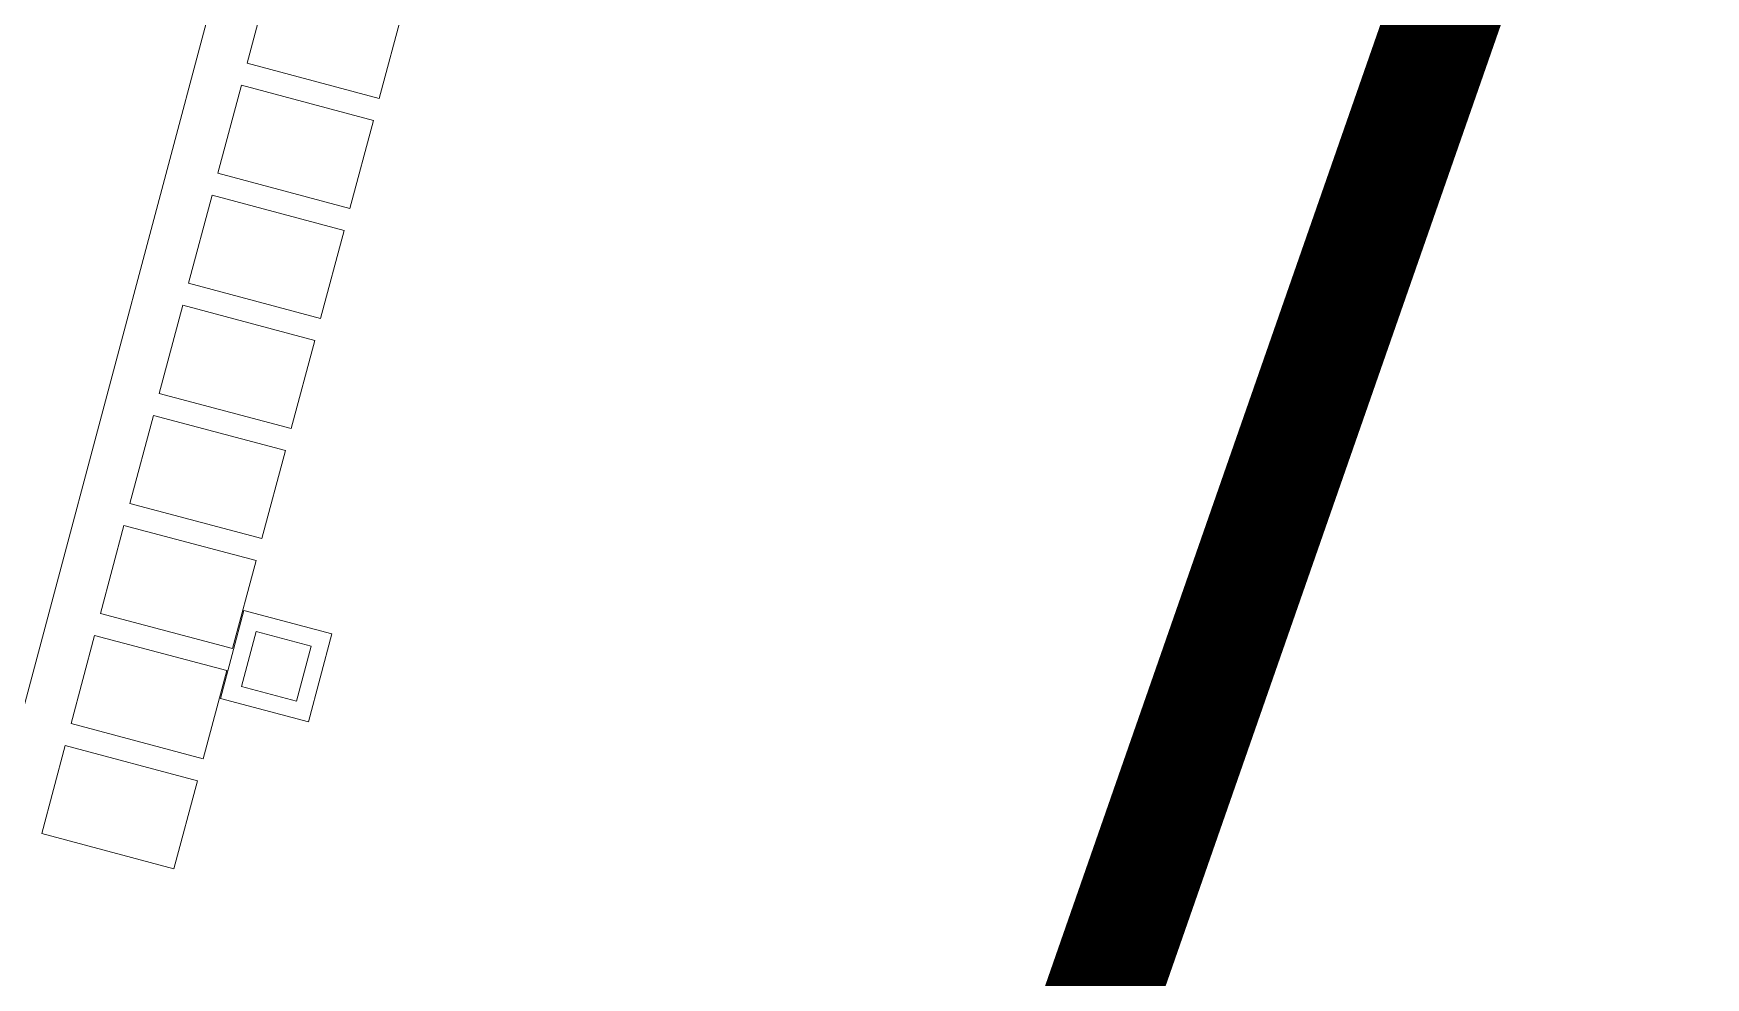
# Model space of a CAD drawing. Header units: metres. Extents: x 689715 to 690980, y 1005284 to 1006835.
# Drawn here: x 690875.46 to 690882.8, y 1005524.52 to 1005528.66 of the extents above; entities that cross this region are included whole.
import ezdxf

# ---------------------------------------------------------------- set-up
doc = ezdxf.new("R2010")
doc.units = ezdxf.units.M
doc.linetypes.add('DASHED2', pattern=[0.375, 0.25, -0.125])
doc.linetypes.add('PHANTOM', pattern=[2.5, 1.25, -0.25, 0.25, -0.25, 0.25, -0.25])
for name, color, linetype in [('0_NUMERO DE LOTE FASE V', 3, 'Continuous'), ('C-LOTE-LINEA', 230, 'Continuous'), ('G-Poligono efectivo', 40, 'Continuous'), ('POLIGONO EFECTIVO FIII', 6, 'Continuous')]:
    doc.layers.add(name, color=color, linetype=linetype)
doc.layers.add('Modelos genéricos', color=7, linetype='Continuous', lineweight=13)
doc.layers.add('Suelos', color=7, linetype='Continuous', lineweight=9)

# ---------------------------------------------------------------- blocks, each defined once
blk = doc.blocks.new('MOLDURA COLUMNA - 0_40x_40-1533038-PLANO CLAVE _8 CASAS EN HILERA_ - Dependent 1')
at = {"layer": 'Modelos genéricos', "color": 253}
for p, q in [((0.2, 0.2), (-0.2, 0.2)), ((-0.2, 0.2), (-0.2, -0.2)), ((0.2, -0.2), (0.2, 0.2)), ((-0.125, -0.125), (-0.125, 0.125)), ((-0.125, 0.125), (0.125, 0.125)), ((0.125, 0.125), (0.125, -0.125)), ((0.125, -0.125), (-0.125, -0.125)), ((-0.2, -0.2), (0.2, -0.2))]:
    blk.add_line(p, q, dxfattribs=at)
blk = doc.blocks.new('C TRANSFORMADA A B')
at = {"layer": 'Suelos', "color": 9}
for p, q in [((287.494, -13.2801), (287.094, -13.2801)), ((287.494, -13.8801), (287.494, -13.2801)), ((287.994, -13.2801), (287.594, -13.2801)), ((287.594, -13.2801), (287.594, -13.8801)), ((287.994, -13.8801), (287.994, -13.2801)), ((288.494, -13.2801), (288.094, -13.2801)), ((288.094, -13.2801), (288.094, -13.8801)), ((288.494, -13.8801), (288.494, -13.2801)), ((288.994, -13.2801), (288.594, -13.2801)), ((288.594, -13.2801), (288.594, -13.8801)), ((288.994, -13.8801), (288.994, -13.2801)), ((289.494, -13.2801), (289.094, -13.2801)), ((289.094, -13.2801), (289.094, -13.8801)), ((289.494, -13.8801), (289.494, -13.2801)), ((289.994, -13.2801), (289.594, -13.2801)), ((289.594, -13.2801), (289.594, -13.8801)), ((289.994, -13.8801), (289.994, -13.2801)), ((290.494, -13.2801), (290.094, -13.2801)), ((290.094, -13.2801), (290.094, -13.8801)), ((290.494, -13.8801), (290.494, -13.2801)), ((290.994, -13.2801), (290.594, -13.2801)), ((290.594, -13.2801), (290.594, -13.8801)), ((290.994, -13.8801), (290.994, -13.2801)), ((287.094, -13.8801), (287.494, -13.8801)), ((287.594, -13.8801), (287.994, -13.8801)), ((288.094, -13.8801), (288.494, -13.8801)), ((288.594, -13.8801), (288.994, -13.8801)), ((289.094, -13.8801), (289.494, -13.8801)), ((289.594, -13.8801), (289.994, -13.8801)), ((290.094, -13.8801), (290.494, -13.8801)), ((290.594, -13.8801), (290.994, -13.8801)), ((291.144, -14.1001), (286.994, -14.1001))]:
    blk.add_line(p, q, dxfattribs=at)
at = {"color": 254, "lineweight": 13, "rotation": 90.00000000000001}
blk.add_blockref('MOLDURA COLUMNA - 0_40x_40-1533038-PLANO CLAVE _8 CASAS EN HILERA_ - Dependent 1', (290.019, -13.0751), dxfattribs=at)
blk = doc.blocks.new('CASTILLA 7 NUEVA')
at = {"rotation": 269.9999998879757}
blk.add_blockref('C TRANSFORMADA A B', (323.2665, 260.2962), dxfattribs=at)

msp = doc.modelspace()

# ---------------------------------------------------------------- linework, layer by layer
at = {"layer": 'C-LOTE-LINEA', "linetype": 'DASHED2', "ltscale": 10}
msp.add_lwpolyline([(690527.1625, 1005762.5522, 0.06097), (690620.713, 1005724.9225), (690640.6962, 1005719.5927, 0.14235), (690757.8669, 1005722.1891), (690845.6674, 1005749.8265, -0.092088), (690914.5558, 1005758.2237), (690939.6155, 1005756.659, -0.432046), (690945.1963, 1005749.9354), (690944.6069, 1005745.1616), (690942.9009, 1005731.3456), (690930.4798, 1005684.6716), (690925.1662, 1005664.7051), (690911.0195, 1005618.7324), (690882.3796, 1005530.8199), (690879.9346, 1005523.811), (690874.4141, 1005511.208), (690854.3844, 1005461.8931)], format="xyb", dxfattribs=at)
at = {"layer": 'G-Poligono efectivo'}
msp.add_lwpolyline([(690764.6633, 1005325.1536), (690784.638, 1005349.8088), (690807.4302, 1005379.6126), (690825.2256, 1005402.8265), (690837.986, 1005424.7886), (690849.5169, 1005447.6222), (690868.3121, 1005490.4932), (690882.3796, 1005530.8199), (690911.0195, 1005618.7324), (690925.1662, 1005664.7051), (690942.9009, 1005731.3456), (690946.4744, 1005760.2858), (690946.0528, 1005791.723), (690933.0793, 1005831.8583)], dxfattribs=at)
at = {"layer": 'POLIGONO EFECTIVO FIII', "linetype": 'Continuous', "ltscale": 10, "const_width": 0.5}
msp.add_lwpolyline([(690527.1625, 1005762.5522, 0.06097), (690620.713, 1005724.9225), (690640.6962, 1005719.5927, 0.14235), (690757.8669, 1005722.1891), (690845.6674, 1005749.8265, -0.092088), (690914.5558, 1005758.2237), (690939.6155, 1005756.659, -0.432046), (690945.1963, 1005749.9354), (690944.6069, 1005745.1616), (690942.9009, 1005731.3456), (690930.4798, 1005684.6716), (690925.1662, 1005664.7051), (690911.0195, 1005618.7324), (690882.3796, 1005530.8199), (690879.9346, 1005523.811), (690874.4141, 1005511.208), (690854.3844, 1005461.8931)], format="xyb", dxfattribs=at)

# ---------------------------------------------------------------- block references
at = {"layer": '0_NUMERO DE LOTE FASE V', "linetype": 'PHANTOM', "rotation": 345.0660436350147}
msp.add_blockref('CASTILLA 7 NUEVA', (690584.4731, 1005634.5409), dxfattribs=at)

doc.saveas('drawing.dxf')
